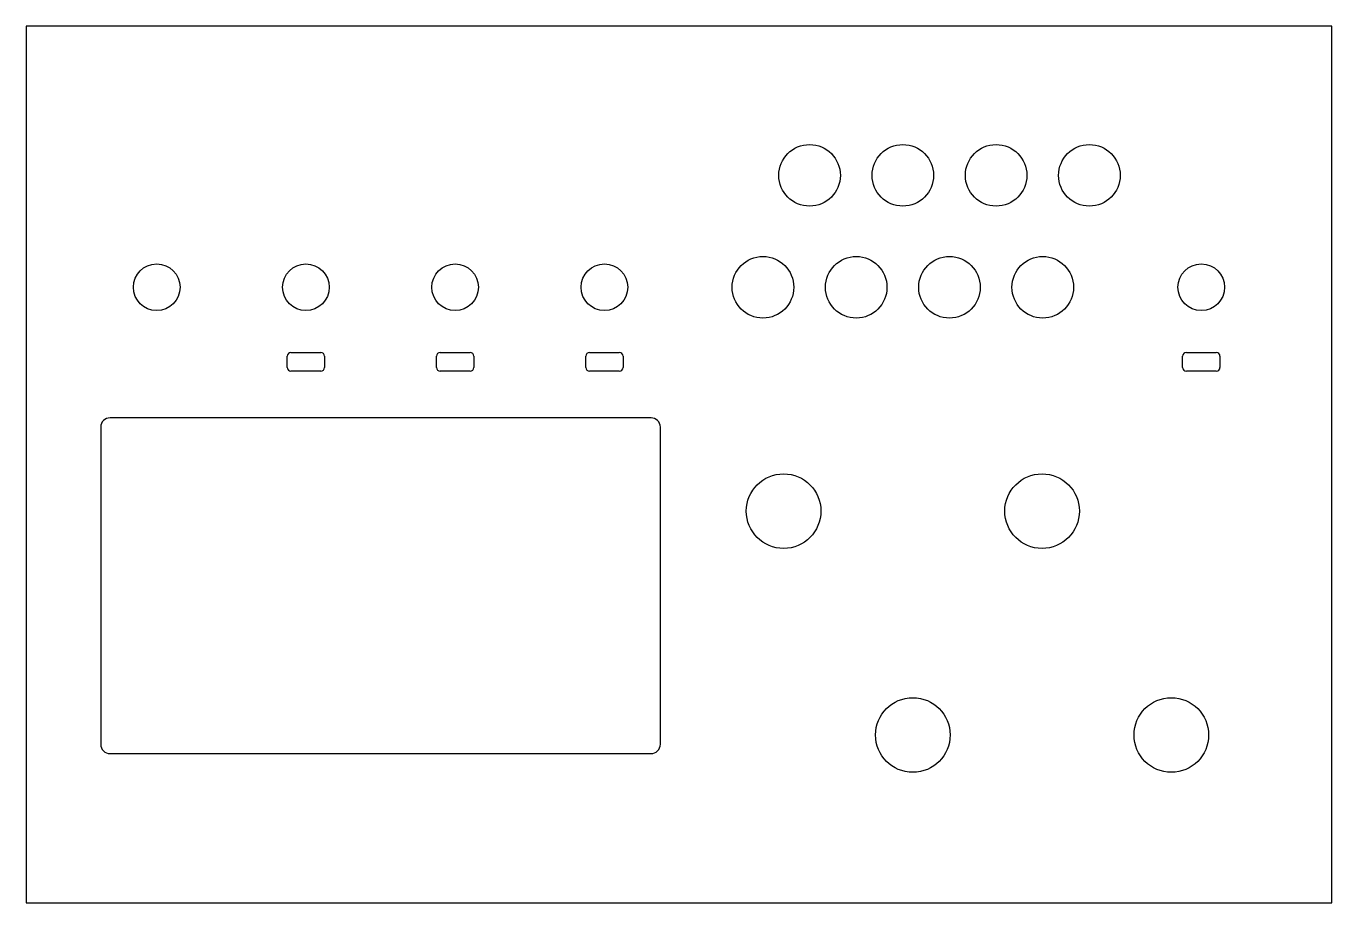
# Model space of a CAD drawing. Header units: inches. Extents: x 0 to 7, y 0 to 4.7.
import ezdxf

# ---------------------------------------------------------------- set-up
doc = ezdxf.new("R2010")
doc.units = ezdxf.units.IN
doc.header["$MEASUREMENT"] = 0
doc.layers.add('cut', color=178, linetype='Continuous', lineweight=25, true_color=0x000000)

msp = doc.modelspace()

# ---------------------------------------------------------------- linework, layer by layer
at = {"layer": 'cut'}
for p, q in [((0, 4.7), (0, 0)), ((7, 4.7), (0, 4.7)), ((7, 0), (7, 4.7)), ((1.42, 2.95), (1.58, 2.95)), ((2.22, 2.95), (2.38, 2.95)), ((3.02, 2.95), (3.18, 2.95)), ((6.22, 2.95), (6.38, 2.95)), ((1.4, 2.87), (1.4, 2.93)), ((1.6, 2.93), (1.6, 2.87)), ((2.2, 2.87), (2.2, 2.93)), ((2.4, 2.93), (2.4, 2.87)), ((3, 2.87), (3, 2.93)), ((3.2, 2.93), (3.2, 2.87)), ((6.2, 2.87), (6.2, 2.93)), ((6.4, 2.93), (6.4, 2.87)), ((1.58, 2.85), (1.42, 2.85)), ((2.38, 2.85), (2.22, 2.85)), ((3.18, 2.85), (3.02, 2.85)), ((6.38, 2.85), (6.22, 2.85)), ((3.35, 2.6), (0.45, 2.6)), ((0.4, 2.55), (0.4, 0.85)), ((3.4, 0.85), (3.4, 2.55)), ((0.45, 0.8), (3.35, 0.8)), ((0, 0), (7, 0))]:
    msp.add_line(p, q, dxfattribs=at)
for centre, radius in [((4.2, 3.9), 0.165), ((4.7, 3.9), 0.165), ((5.2, 3.9), 0.165), ((5.7, 3.9), 0.165), ((3.95, 3.3), 0.165), ((4.45, 3.3), 0.165), ((4.95, 3.3), 0.165), ((5.45, 3.3), 0.165), ((0.7, 3.3), 0.125), ((1.5, 3.3), 0.125), ((2.3, 3.3), 0.125), ((3.1, 3.3), 0.125), ((6.3, 3.3), 0.125), ((4.0608, 2.1), 0.2), ((5.4464, 2.1), 0.2), ((4.7536, 0.9), 0.2), ((6.1392, 0.9), 0.2)]:
    msp.add_circle(centre, radius, dxfattribs=at)
for centre, radius, start, end in [((1.42, 2.93), 0.02, 90, 180), ((1.58, 2.93), 0.02, 0, 90), ((2.22, 2.93), 0.02, 90, 180), ((2.38, 2.93), 0.02, 0, 90), ((3.02, 2.93), 0.02, 90, 180), ((3.18, 2.93), 0.02, 0, 90), ((6.22, 2.93), 0.02, 90, 180), ((6.38, 2.93), 0.02, 0, 90), ((1.42, 2.87), 0.02, 180, 270), ((1.58, 2.87), 0.02, 270, 0), ((2.22, 2.87), 0.02, 180, 270), ((2.38, 2.87), 0.02, 270, 0), ((3.02, 2.87), 0.02, 180, 270), ((3.18, 2.87), 0.02, 270, 0), ((6.22, 2.87), 0.02, 180, 270), ((6.38, 2.87), 0.02, 270, 0), ((0.45, 2.55), 0.05, 90, 180), ((3.35, 2.55), 0.05, 0, 90), ((0.45, 0.85), 0.05, 180, 270), ((3.35, 0.85), 0.05, 270, 0)]:
    msp.add_arc(centre, radius, start, end, dxfattribs=at)

doc.saveas('drawing.dxf')
